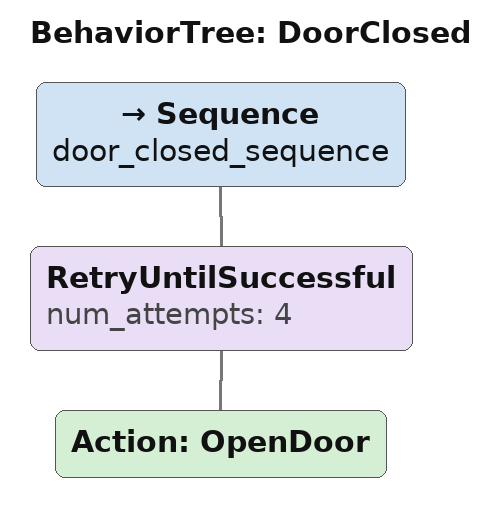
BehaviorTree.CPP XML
<root main_tree_to_execute="DoorClosed">
    <BehaviorTree ID="DoorClosed">
        <Sequence name="door_closed_sequence">
            <RetryUntilSuccessful num_attempts="4">
                <Action ID="OpenDoor"/>
            </RetryUntilSuccessful>
        </Sequence>
    </BehaviorTree>
</root>
